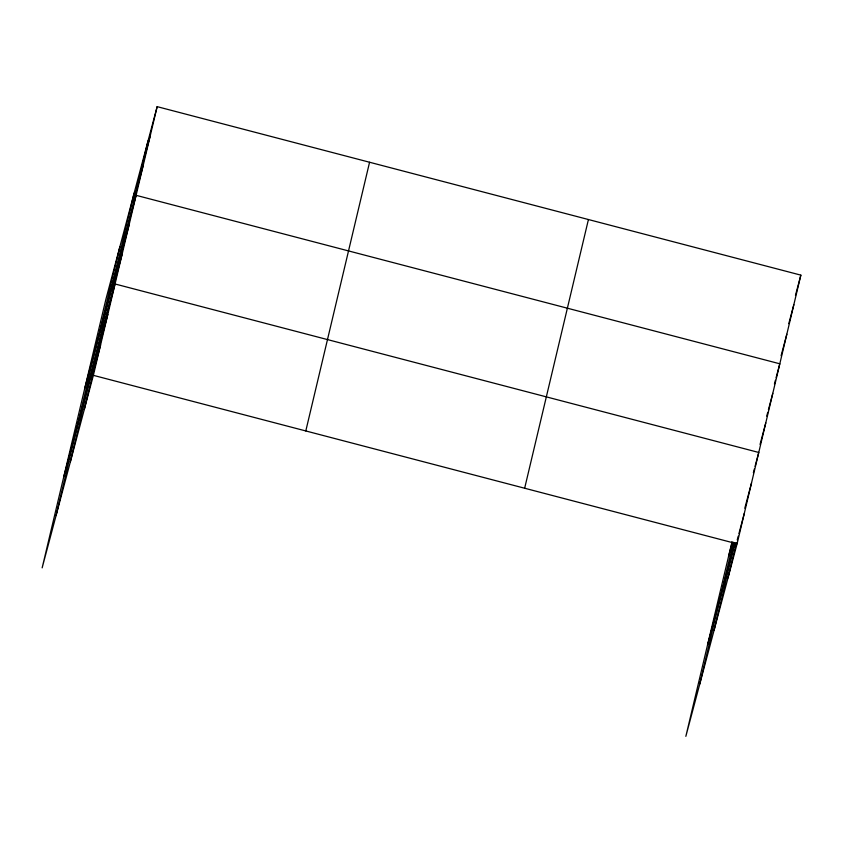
<?xml version="1.0" encoding="UTF-8"?>
<svg xmlns="http://www.w3.org/2000/svg" width="843" height="843" viewBox="0 0 843 843"><rect width="100%" height="100%" fill="white"/><g stroke="black" fill="none" stroke-linecap="round" stroke-linejoin="round"><path stroke-width="1.26" d="M56.059 515.61L119.832 246.915M70.38 461.764L134.153 193.068M84.289 409.508L148.062 140.802M157.156 106.65L105.923 299.17L42.15 567.866L93.373 375.346L157.156 106.65L800.85 275.134L737.077 543.83L685.844 736.35L732.082 541.543M305.798 430.952L369.571 162.246M524.652 488.234L588.425 219.528M699.753 684.095L733.421 542.239M714.084 630.248L734.864 542.692M727.983 577.992L736.118 543.724M141.044 170.36L150.138 136.208M134.037 199.917L143.12 165.765M84.88 387.843L136.102 195.323L779.807 363.797L776.097 377.717M120.001 259.033L129.095 224.881M112.983 288.591L122.077 254.438M63.836 476.516L115.059 283.986L758.763 452.47L755.054 466.39M98.747 348.602L107.83 314.439M91.518 379.055L100.602 344.892M795.465 295.366L800.85 275.134M788.785 323.659L793.832 304.681M781.092 355.746L786.825 334.239M728.573 556.327L732.219 542.639M774.422 384.039L775.423 380.246M766.73 416.126L767.741 412.332M768.416 409.803L772.789 393.354M760.049 444.419L765.771 422.912M707.53 644.99L734.769 542.65M753.368 472.712L754.38 468.919M744.801 508.224L751.534 482.923M735.212 547.539L736.561 542.47M737.235 539.941L738.247 536.148M738.921 533.619L744.306 513.376M93.373 375.346L737.077 543.83"/></g></svg>
